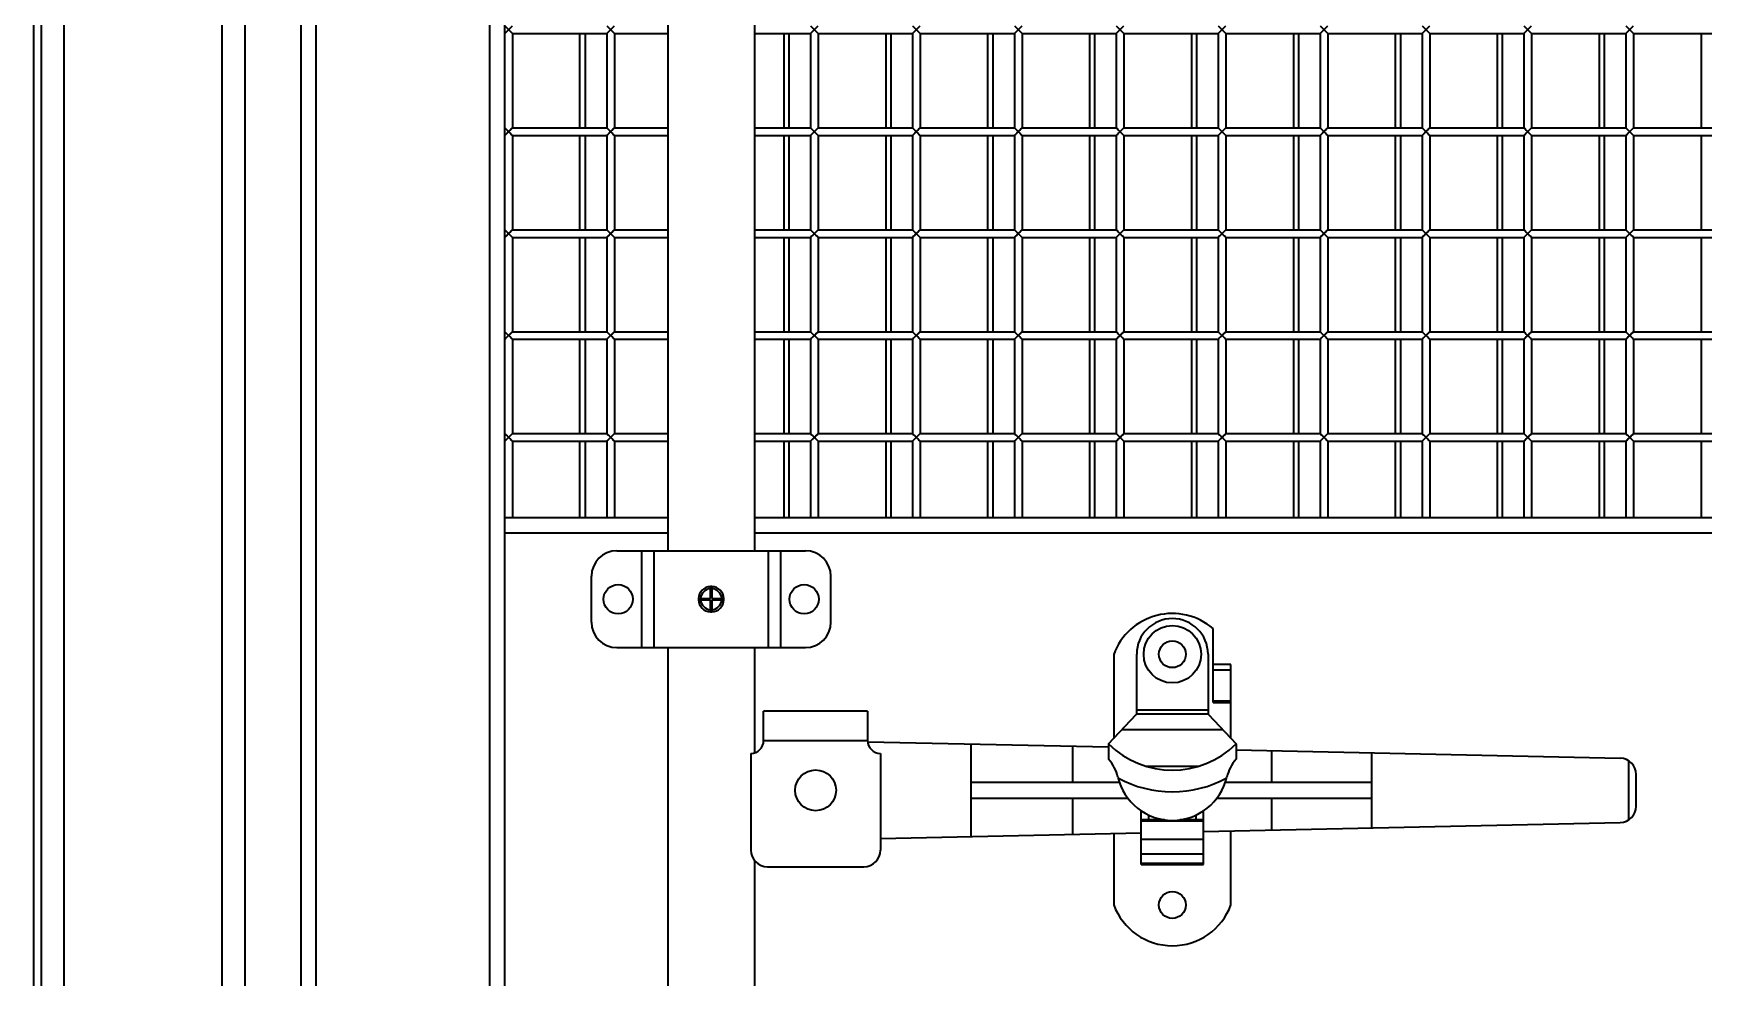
# Model space of a CAD drawing. Header units: millimetres. Extents: x 32496 to 166256, y 3504 to 23939.
# Drawn here: x 47894 to 48550, y 12057 to 12427 of the extents above; entities that cross this region are included whole.
import ezdxf

# ---------------------------------------------------------------- set-up
doc = ezdxf.new("R2010")
doc.units = ezdxf.units.MM
doc.layers.get('0').update_dxf_attribs({"lineweight": 35})

msp = doc.modelspace()

# ---------------------------------------------------------------- linework, layer by layer
at = {"linetype": 'Continuous'}
for p, q in [((47894.14, 13396.575), (47894.14, 10877.575)), ((47897.14, 13396.575), (47897.14, 10877.575)), ((47906.14, 13396.575), (47906.14, 10877.575)), ((47968.14, 13396.575), (47968.14, 10877.575)), ((47977.14, 13316.575), (47977.14, 10957.575)), ((47999.14, 13297.075), (47999.14, 10977.075)), ((48005.14, 10977.075), (48005.14, 13297.075)), ((48073.14, 13297.075), (48073.14, 10977.075)), ((48143.14, 13155.075), (48143.14, 12224.075)), ((48177.14, 13155.075), (48177.14, 12224.075)), ((48079.14, 12237.075), (48079.14, 13140.075)), ((48079.14, 12427.075), (48082.14, 12430.075)), ((48079.14, 12430.075), (48082.14, 12427.075)), ((48119.14, 12427.075), (48122.14, 12430.075)), ((48119.14, 12430.075), (48122.14, 12427.075)), ((48199.14, 12427.075), (48202.14, 12430.075)), ((48199.14, 12430.075), (48202.14, 12427.075)), ((48239.14, 12427.075), (48242.14, 12430.075)), ((48239.14, 12430.075), (48242.14, 12427.075)), ((48279.14, 12427.075), (48282.14, 12430.075)), ((48279.14, 12430.075), (48282.14, 12427.075)), ((48319.14, 12427.075), (48322.14, 12430.075)), ((48319.14, 12430.075), (48322.14, 12427.075)), ((48359.14, 12427.075), (48362.14, 12430.075)), ((48359.14, 12430.075), (48362.14, 12427.075)), ((48399.14, 12427.075), (48402.14, 12430.075)), ((48399.14, 12430.075), (48402.14, 12427.075)), ((48439.14, 12427.075), (48442.14, 12430.075)), ((48439.14, 12430.075), (48442.14, 12427.075)), ((48479.14, 12427.075), (48482.14, 12430.075)), ((48479.14, 12430.075), (48482.14, 12427.075)), ((48519.14, 12427.075), (48522.14, 12430.075)), ((48519.14, 12430.075), (48522.14, 12427.075)), ((48082.14, 12427.075), (48119.14, 12427.075)), ((48082.14, 12427.075), (48082.14, 12390.075)), ((48108.64, 12390.075), (48108.64, 12427.075)), ((48110.64, 12427.075), (48110.64, 12390.075)), ((48119.14, 12427.075), (48119.14, 12390.075)), ((48122.14, 12427.075), (48143.14, 12427.075)), ((48122.14, 12427.075), (48122.14, 12390.075)), ((48177.14, 12427.075), (48199.14, 12427.075)), ((48188.64, 12427.075), (48188.64, 12390.075)), ((48190.64, 12427.075), (48190.64, 12390.075)), ((48199.14, 12427.075), (48199.14, 12390.075)), ((48202.14, 12427.075), (48239.14, 12427.075)), ((48202.14, 12427.075), (48202.14, 12390.075)), ((48228.64, 12427.075), (48228.64, 12390.075)), ((48230.64, 12427.075), (48230.64, 12390.075)), ((48239.14, 12427.075), (48239.14, 12390.075)), ((48242.14, 12427.075), (48279.14, 12427.075)), ((48242.14, 12427.075), (48242.14, 12390.075)), ((48268.64, 12427.075), (48268.64, 12390.075)), ((48270.64, 12427.075), (48270.64, 12390.075)), ((48279.14, 12427.075), (48279.14, 12390.075)), ((48282.14, 12427.075), (48319.14, 12427.075)), ((48282.14, 12427.075), (48282.14, 12390.075)), ((48308.64, 12427.075), (48308.64, 12390.075)), ((48310.64, 12427.075), (48310.64, 12390.075)), ((48319.14, 12427.075), (48319.14, 12390.075)), ((48322.14, 12427.075), (48359.14, 12427.075)), ((48322.14, 12427.075), (48322.14, 12390.075)), ((48348.64, 12427.075), (48348.64, 12390.075)), ((48350.64, 12427.075), (48350.64, 12390.075)), ((48359.14, 12427.075), (48359.14, 12390.075)), ((48362.14, 12427.075), (48399.14, 12427.075)), ((48362.14, 12427.075), (48362.14, 12390.075)), ((48388.64, 12427.075), (48388.64, 12390.075)), ((48390.64, 12427.075), (48390.64, 12390.075)), ((48399.14, 12427.075), (48399.14, 12390.075)), ((48402.14, 12427.075), (48439.14, 12427.075)), ((48402.14, 12427.075), (48402.14, 12390.075)), ((48428.64, 12427.075), (48428.64, 12390.075)), ((48430.64, 12427.075), (48430.64, 12390.075)), ((48439.14, 12427.075), (48439.14, 12390.075)), ((48442.14, 12427.075), (48479.14, 12427.075)), ((48442.14, 12427.075), (48442.14, 12390.075)), ((48468.64, 12427.075), (48468.64, 12390.075)), ((48470.64, 12427.075), (48470.64, 12390.075)), ((48479.14, 12427.075), (48479.14, 12390.075)), ((48482.14, 12427.075), (48519.14, 12427.075)), ((48482.14, 12427.075), (48482.14, 12390.075)), ((48508.64, 12427.075), (48508.64, 12390.075)), ((48510.64, 12427.075), (48510.64, 12390.075)), ((48519.14, 12427.075), (48519.14, 12390.075)), ((48522.14, 12427.075), (48559.14, 12427.075)), ((48522.14, 12427.075), (48522.14, 12390.075)), ((48548.64, 12427.075), (48548.64, 12390.075)), ((48079.14, 12387.075), (48082.14, 12390.075)), ((48079.14, 12390.075), (48082.14, 12387.075)), ((48082.14, 12390.075), (48119.14, 12390.075)), ((48119.14, 12387.075), (48122.14, 12390.075)), ((48119.14, 12390.075), (48122.14, 12387.075)), ((48122.14, 12390.075), (48143.14, 12390.075)), ((48177.14, 12390.075), (48199.14, 12390.075)), ((48199.14, 12387.075), (48202.14, 12390.075)), ((48199.14, 12390.075), (48202.14, 12387.075)), ((48202.14, 12390.075), (48239.14, 12390.075)), ((48239.14, 12387.075), (48242.14, 12390.075)), ((48239.14, 12390.075), (48242.14, 12387.075)), ((48242.14, 12390.075), (48279.14, 12390.075)), ((48279.14, 12387.075), (48282.14, 12390.075)), ((48279.14, 12390.075), (48282.14, 12387.075)), ((48282.14, 12390.075), (48319.14, 12390.075)), ((48319.14, 12387.075), (48322.14, 12390.075)), ((48319.14, 12390.075), (48322.14, 12387.075)), ((48322.14, 12390.075), (48359.14, 12390.075)), ((48359.14, 12387.075), (48362.14, 12390.075)), ((48359.14, 12390.075), (48362.14, 12387.075)), ((48362.14, 12390.075), (48399.14, 12390.075)), ((48399.14, 12387.075), (48402.14, 12390.075)), ((48399.14, 12390.075), (48402.14, 12387.075)), ((48402.14, 12390.075), (48439.14, 12390.075)), ((48439.14, 12387.075), (48442.14, 12390.075)), ((48439.14, 12390.075), (48442.14, 12387.075)), ((48442.14, 12390.075), (48479.14, 12390.075)), ((48479.14, 12387.075), (48482.14, 12390.075)), ((48479.14, 12390.075), (48482.14, 12387.075)), ((48482.14, 12390.075), (48519.14, 12390.075)), ((48519.14, 12387.075), (48522.14, 12390.075)), ((48519.14, 12390.075), (48522.14, 12387.075)), ((48522.14, 12390.075), (48559.14, 12390.075)), ((48082.14, 12387.075), (48119.14, 12387.075)), ((48082.14, 12387.075), (48082.14, 12350.075)), ((48108.64, 12350.075), (48108.64, 12387.075)), ((48110.64, 12387.075), (48110.64, 12350.075)), ((48119.14, 12387.075), (48119.14, 12350.075)), ((48122.14, 12387.075), (48143.14, 12387.075)), ((48122.14, 12387.075), (48122.14, 12350.075)), ((48177.14, 12387.075), (48199.14, 12387.075)), ((48188.64, 12387.075), (48188.64, 12350.075)), ((48190.64, 12387.075), (48190.64, 12350.075)), ((48199.14, 12387.075), (48199.14, 12350.075)), ((48202.14, 12387.075), (48239.14, 12387.075)), ((48202.14, 12387.075), (48202.14, 12350.075)), ((48228.64, 12387.075), (48228.64, 12350.075)), ((48230.64, 12387.075), (48230.64, 12350.075)), ((48239.14, 12387.075), (48239.14, 12350.075)), ((48242.14, 12387.075), (48279.14, 12387.075)), ((48242.14, 12387.075), (48242.14, 12350.075)), ((48268.64, 12387.075), (48268.64, 12350.075)), ((48270.64, 12387.075), (48270.64, 12350.075)), ((48279.14, 12387.075), (48279.14, 12350.075)), ((48282.14, 12387.075), (48319.14, 12387.075)), ((48282.14, 12387.075), (48282.14, 12350.075)), ((48308.64, 12387.075), (48308.64, 12350.075)), ((48310.64, 12387.075), (48310.64, 12350.075)), ((48319.14, 12387.075), (48319.14, 12350.075)), ((48322.14, 12387.075), (48359.14, 12387.075)), ((48322.14, 12387.075), (48322.14, 12350.075)), ((48348.64, 12387.075), (48348.64, 12350.075)), ((48350.64, 12387.075), (48350.64, 12350.075)), ((48359.14, 12387.075), (48359.14, 12350.075)), ((48362.14, 12387.075), (48399.14, 12387.075)), ((48362.14, 12387.075), (48362.14, 12350.075)), ((48388.64, 12387.075), (48388.64, 12350.075)), ((48390.64, 12387.075), (48390.64, 12350.075)), ((48399.14, 12387.075), (48399.14, 12350.075)), ((48402.14, 12387.075), (48439.14, 12387.075)), ((48402.14, 12387.075), (48402.14, 12350.075)), ((48428.64, 12387.075), (48428.64, 12350.075)), ((48430.64, 12387.075), (48430.64, 12350.075)), ((48439.14, 12387.075), (48439.14, 12350.075)), ((48442.14, 12387.075), (48479.14, 12387.075)), ((48442.14, 12387.075), (48442.14, 12350.075)), ((48468.64, 12387.075), (48468.64, 12350.075)), ((48470.64, 12387.075), (48470.64, 12350.075)), ((48479.14, 12387.075), (48479.14, 12350.075)), ((48482.14, 12387.075), (48519.14, 12387.075)), ((48482.14, 12387.075), (48482.14, 12350.075)), ((48508.64, 12387.075), (48508.64, 12350.075)), ((48510.64, 12387.075), (48510.64, 12350.075)), ((48519.14, 12387.075), (48519.14, 12350.075)), ((48522.14, 12387.075), (48559.14, 12387.075)), ((48522.14, 12387.075), (48522.14, 12350.075)), ((48548.64, 12387.075), (48548.64, 12350.075)), ((48079.14, 12347.075), (48082.14, 12350.075)), ((48079.14, 12350.075), (48082.14, 12347.075)), ((48082.14, 12350.075), (48119.14, 12350.075)), ((48119.14, 12347.075), (48122.14, 12350.075)), ((48119.14, 12350.075), (48122.14, 12347.075)), ((48122.14, 12350.075), (48143.14, 12350.075)), ((48177.14, 12350.075), (48199.14, 12350.075)), ((48199.14, 12347.075), (48202.14, 12350.075)), ((48199.14, 12350.075), (48202.14, 12347.075)), ((48202.14, 12350.075), (48239.14, 12350.075)), ((48239.14, 12347.075), (48242.14, 12350.075)), ((48239.14, 12350.075), (48242.14, 12347.075)), ((48242.14, 12350.075), (48279.14, 12350.075)), ((48279.14, 12347.075), (48282.14, 12350.075)), ((48279.14, 12350.075), (48282.14, 12347.075)), ((48282.14, 12350.075), (48319.14, 12350.075)), ((48319.14, 12347.075), (48322.14, 12350.075)), ((48319.14, 12350.075), (48322.14, 12347.075)), ((48322.14, 12350.075), (48359.14, 12350.075)), ((48359.14, 12347.075), (48362.14, 12350.075)), ((48359.14, 12350.075), (48362.14, 12347.075)), ((48362.14, 12350.075), (48399.14, 12350.075)), ((48399.14, 12347.075), (48402.14, 12350.075)), ((48399.14, 12350.075), (48402.14, 12347.075)), ((48402.14, 12350.075), (48439.14, 12350.075)), ((48439.14, 12347.075), (48442.14, 12350.075)), ((48439.14, 12350.075), (48442.14, 12347.075)), ((48442.14, 12350.075), (48479.14, 12350.075)), ((48479.14, 12347.075), (48482.14, 12350.075)), ((48479.14, 12350.075), (48482.14, 12347.075)), ((48482.14, 12350.075), (48519.14, 12350.075)), ((48519.14, 12347.075), (48522.14, 12350.075)), ((48519.14, 12350.075), (48522.14, 12347.075)), ((48522.14, 12350.075), (48559.14, 12350.075)), ((48082.14, 12347.075), (48119.14, 12347.075)), ((48082.14, 12347.075), (48082.14, 12310.075)), ((48108.64, 12310.075), (48108.64, 12347.075)), ((48110.64, 12347.075), (48110.64, 12310.075)), ((48119.14, 12347.075), (48119.14, 12310.075)), ((48122.14, 12347.075), (48143.14, 12347.075)), ((48122.14, 12347.075), (48122.14, 12310.075)), ((48177.14, 12347.075), (48199.14, 12347.075)), ((48188.64, 12347.075), (48188.64, 12310.075)), ((48190.64, 12347.075), (48190.64, 12310.075)), ((48199.14, 12347.075), (48199.14, 12310.075)), ((48202.14, 12347.075), (48239.14, 12347.075)), ((48202.14, 12347.075), (48202.14, 12310.075)), ((48228.64, 12347.075), (48228.64, 12310.075)), ((48230.64, 12347.075), (48230.64, 12310.075)), ((48239.14, 12347.075), (48239.14, 12310.075)), ((48242.14, 12347.075), (48279.14, 12347.075)), ((48242.14, 12347.075), (48242.14, 12310.075)), ((48268.64, 12347.075), (48268.64, 12310.075)), ((48270.64, 12347.075), (48270.64, 12310.075)), ((48279.14, 12347.075), (48279.14, 12310.075)), ((48282.14, 12347.075), (48319.14, 12347.075)), ((48282.14, 12347.075), (48282.14, 12310.075)), ((48308.64, 12347.075), (48308.64, 12310.075)), ((48310.64, 12347.075), (48310.64, 12310.075)), ((48319.14, 12347.075), (48319.14, 12310.075)), ((48322.14, 12347.075), (48359.14, 12347.075)), ((48322.14, 12347.075), (48322.14, 12310.075)), ((48348.64, 12347.075), (48348.64, 12310.075)), ((48350.64, 12347.075), (48350.64, 12310.075)), ((48359.14, 12347.075), (48359.14, 12310.075)), ((48362.14, 12347.075), (48399.14, 12347.075)), ((48362.14, 12347.075), (48362.14, 12310.075)), ((48388.64, 12347.075), (48388.64, 12310.075)), ((48390.64, 12347.075), (48390.64, 12310.075)), ((48399.14, 12347.075), (48399.14, 12310.075)), ((48402.14, 12347.075), (48439.14, 12347.075)), ((48402.14, 12347.075), (48402.14, 12310.075)), ((48428.64, 12347.075), (48428.64, 12310.075)), ((48430.64, 12347.075), (48430.64, 12310.075)), ((48439.14, 12347.075), (48439.14, 12310.075)), ((48442.14, 12347.075), (48479.14, 12347.075)), ((48442.14, 12347.075), (48442.14, 12310.075)), ((48468.64, 12347.075), (48468.64, 12310.075)), ((48470.64, 12347.075), (48470.64, 12310.075)), ((48479.14, 12347.075), (48479.14, 12310.075)), ((48482.14, 12347.075), (48519.14, 12347.075)), ((48482.14, 12347.075), (48482.14, 12310.075)), ((48508.64, 12347.075), (48508.64, 12310.075)), ((48510.64, 12347.075), (48510.64, 12310.075)), ((48519.14, 12347.075), (48519.14, 12310.075)), ((48522.14, 12347.075), (48559.14, 12347.075)), ((48522.14, 12347.075), (48522.14, 12310.075)), ((48548.64, 12347.075), (48548.64, 12310.075)), ((48079.14, 12307.075), (48082.14, 12310.075)), ((48079.14, 12310.075), (48082.14, 12307.075)), ((48082.14, 12310.075), (48119.14, 12310.075)), ((48082.14, 12307.075), (48119.14, 12307.075)), ((48082.14, 12307.075), (48082.14, 12270.075)), ((48108.64, 12270.075), (48108.64, 12307.075)), ((48110.64, 12307.075), (48110.64, 12270.075)), ((48119.14, 12307.075), (48122.14, 12310.075)), ((48119.14, 12310.075), (48122.14, 12307.075)), ((48119.14, 12307.075), (48119.14, 12270.075)), ((48122.14, 12310.075), (48143.14, 12310.075)), ((48122.14, 12307.075), (48143.14, 12307.075)), ((48122.14, 12307.075), (48122.14, 12270.075)), ((48177.14, 12310.075), (48199.14, 12310.075)), ((48177.14, 12307.075), (48199.14, 12307.075)), ((48188.64, 12307.075), (48188.64, 12270.075)), ((48190.64, 12307.075), (48190.64, 12270.075)), ((48199.14, 12307.075), (48202.14, 12310.075)), ((48199.14, 12310.075), (48202.14, 12307.075)), ((48199.14, 12307.075), (48199.14, 12270.075)), ((48202.14, 12310.075), (48239.14, 12310.075)), ((48202.14, 12307.075), (48239.14, 12307.075)), ((48202.14, 12307.075), (48202.14, 12270.075)), ((48228.64, 12307.075), (48228.64, 12270.075)), ((48230.64, 12307.075), (48230.64, 12270.075)), ((48239.14, 12307.075), (48242.14, 12310.075)), ((48239.14, 12310.075), (48242.14, 12307.075)), ((48239.14, 12307.075), (48239.14, 12270.075)), ((48242.14, 12310.075), (48279.14, 12310.075)), ((48242.14, 12307.075), (48279.14, 12307.075)), ((48242.14, 12307.075), (48242.14, 12270.075)), ((48268.64, 12307.075), (48268.64, 12270.075)), ((48270.64, 12307.075), (48270.64, 12270.075)), ((48279.14, 12307.075), (48282.14, 12310.075)), ((48279.14, 12310.075), (48282.14, 12307.075)), ((48279.14, 12307.075), (48279.14, 12270.075)), ((48282.14, 12310.075), (48319.14, 12310.075)), ((48282.14, 12307.075), (48319.14, 12307.075)), ((48282.14, 12307.075), (48282.14, 12270.075)), ((48308.64, 12307.075), (48308.64, 12270.075)), ((48310.64, 12307.075), (48310.64, 12270.075)), ((48319.14, 12307.075), (48322.14, 12310.075)), ((48319.14, 12310.075), (48322.14, 12307.075)), ((48319.14, 12307.075), (48319.14, 12270.075)), ((48322.14, 12310.075), (48359.14, 12310.075)), ((48322.14, 12307.075), (48359.14, 12307.075)), ((48322.14, 12307.075), (48322.14, 12270.075)), ((48348.64, 12307.075), (48348.64, 12270.075)), ((48350.64, 12307.075), (48350.64, 12270.075)), ((48359.14, 12307.075), (48362.14, 12310.075)), ((48359.14, 12310.075), (48362.14, 12307.075)), ((48359.14, 12307.075), (48359.14, 12270.075)), ((48362.14, 12310.075), (48399.14, 12310.075)), ((48362.14, 12307.075), (48399.14, 12307.075)), ((48362.14, 12307.075), (48362.14, 12270.075)), ((48388.64, 12307.075), (48388.64, 12270.075)), ((48390.64, 12307.075), (48390.64, 12270.075)), ((48399.14, 12307.075), (48402.14, 12310.075)), ((48399.14, 12310.075), (48402.14, 12307.075)), ((48399.14, 12307.075), (48399.14, 12270.075)), ((48402.14, 12310.075), (48439.14, 12310.075)), ((48402.14, 12307.075), (48439.14, 12307.075)), ((48402.14, 12307.075), (48402.14, 12270.075)), ((48428.64, 12307.075), (48428.64, 12270.075)), ((48430.64, 12307.075), (48430.64, 12270.075)), ((48439.14, 12307.075), (48442.14, 12310.075)), ((48439.14, 12310.075), (48442.14, 12307.075)), ((48439.14, 12307.075), (48439.14, 12270.075)), ((48442.14, 12310.075), (48479.14, 12310.075)), ((48442.14, 12307.075), (48479.14, 12307.075)), ((48442.14, 12307.075), (48442.14, 12270.075)), ((48468.64, 12307.075), (48468.64, 12270.075)), ((48470.64, 12307.075), (48470.64, 12270.075)), ((48479.14, 12307.075), (48482.14, 12310.075)), ((48479.14, 12310.075), (48482.14, 12307.075)), ((48479.14, 12307.075), (48479.14, 12270.075)), ((48482.14, 12310.075), (48519.14, 12310.075)), ((48482.14, 12307.075), (48519.14, 12307.075)), ((48482.14, 12307.075), (48482.14, 12270.075)), ((48508.64, 12307.075), (48508.64, 12270.075)), ((48510.64, 12307.075), (48510.64, 12270.075)), ((48519.14, 12307.075), (48522.14, 12310.075)), ((48519.14, 12310.075), (48522.14, 12307.075)), ((48519.14, 12307.075), (48519.14, 12270.075)), ((48522.14, 12310.075), (48559.14, 12310.075)), ((48522.14, 12307.075), (48559.14, 12307.075)), ((48522.14, 12307.075), (48522.14, 12270.075)), ((48548.64, 12307.075), (48548.64, 12270.075)), ((48079.14, 12267.075), (48082.14, 12270.075)), ((48079.14, 12270.075), (48082.14, 12267.075)), ((48082.14, 12270.075), (48119.14, 12270.075)), ((48082.14, 12267.075), (48119.14, 12267.075)), ((48082.14, 12267.075), (48082.14, 12237.075)), ((48108.64, 12237.075), (48108.64, 12267.075)), ((48110.64, 12267.075), (48110.64, 12237.075)), ((48119.14, 12267.075), (48122.14, 12270.075)), ((48119.14, 12270.075), (48122.14, 12267.075)), ((48119.14, 12267.075), (48119.14, 12237.075)), ((48122.14, 12270.075), (48143.14, 12270.075)), ((48122.14, 12267.075), (48143.14, 12267.075)), ((48122.14, 12267.075), (48122.14, 12237.075)), ((48177.14, 12270.075), (48199.14, 12270.075)), ((48177.14, 12267.075), (48199.14, 12267.075)), ((48188.64, 12267.075), (48188.64, 12237.075)), ((48190.64, 12267.075), (48190.64, 12237.075)), ((48199.14, 12267.075), (48202.14, 12270.075)), ((48199.14, 12270.075), (48202.14, 12267.075)), ((48199.14, 12267.075), (48199.14, 12237.075)), ((48202.14, 12270.075), (48239.14, 12270.075)), ((48202.14, 12267.075), (48239.14, 12267.075)), ((48202.14, 12267.075), (48202.14, 12237.075)), ((48228.64, 12267.075), (48228.64, 12237.075)), ((48230.64, 12267.075), (48230.64, 12237.075)), ((48239.14, 12267.075), (48242.14, 12270.075)), ((48239.14, 12270.075), (48242.14, 12267.075)), ((48239.14, 12267.075), (48239.14, 12237.075)), ((48242.14, 12270.075), (48279.14, 12270.075)), ((48242.14, 12267.075), (48279.14, 12267.075)), ((48242.14, 12267.075), (48242.14, 12237.075)), ((48268.64, 12267.075), (48268.64, 12237.075)), ((48270.64, 12267.075), (48270.64, 12237.075)), ((48279.14, 12267.075), (48282.14, 12270.075)), ((48279.14, 12270.075), (48282.14, 12267.075)), ((48279.14, 12267.075), (48279.14, 12237.075)), ((48282.14, 12270.075), (48319.14, 12270.075)), ((48282.14, 12267.075), (48319.14, 12267.075)), ((48282.14, 12267.075), (48282.14, 12237.075)), ((48308.64, 12267.075), (48308.64, 12237.075)), ((48310.64, 12267.075), (48310.64, 12237.075)), ((48319.14, 12267.075), (48322.14, 12270.075)), ((48319.14, 12270.075), (48322.14, 12267.075)), ((48319.14, 12267.075), (48319.14, 12237.075)), ((48322.14, 12270.075), (48359.14, 12270.075)), ((48322.14, 12267.075), (48359.14, 12267.075)), ((48322.14, 12267.075), (48322.14, 12237.075)), ((48348.64, 12267.075), (48348.64, 12237.075)), ((48350.64, 12267.075), (48350.64, 12237.075)), ((48359.14, 12267.075), (48362.14, 12270.075)), ((48359.14, 12270.075), (48362.14, 12267.075)), ((48359.14, 12267.075), (48359.14, 12237.075)), ((48362.14, 12270.075), (48399.14, 12270.075)), ((48362.14, 12267.075), (48399.14, 12267.075)), ((48362.14, 12267.075), (48362.14, 12237.075)), ((48388.64, 12267.075), (48388.64, 12237.075)), ((48390.64, 12267.075), (48390.64, 12237.075)), ((48399.14, 12267.075), (48402.14, 12270.075)), ((48399.14, 12270.075), (48402.14, 12267.075)), ((48399.14, 12267.075), (48399.14, 12237.075)), ((48402.14, 12270.075), (48439.14, 12270.075)), ((48402.14, 12267.075), (48439.14, 12267.075)), ((48402.14, 12267.075), (48402.14, 12237.075)), ((48428.64, 12267.075), (48428.64, 12237.075)), ((48430.64, 12267.075), (48430.64, 12237.075)), ((48439.14, 12267.075), (48442.14, 12270.075)), ((48439.14, 12270.075), (48442.14, 12267.075)), ((48439.14, 12267.075), (48439.14, 12237.075)), ((48442.14, 12270.075), (48479.14, 12270.075)), ((48442.14, 12267.075), (48479.14, 12267.075)), ((48442.14, 12267.075), (48442.14, 12237.075)), ((48468.64, 12267.075), (48468.64, 12237.075)), ((48470.64, 12267.075), (48470.64, 12237.075)), ((48479.14, 12267.075), (48482.14, 12270.075)), ((48479.14, 12270.075), (48482.14, 12267.075)), ((48479.14, 12267.075), (48479.14, 12237.075)), ((48482.14, 12270.075), (48519.14, 12270.075)), ((48482.14, 12267.075), (48519.14, 12267.075)), ((48482.14, 12267.075), (48482.14, 12237.075)), ((48508.64, 12267.075), (48508.64, 12237.075)), ((48510.64, 12267.075), (48510.64, 12237.075)), ((48519.14, 12267.075), (48522.14, 12270.075)), ((48519.14, 12270.075), (48522.14, 12267.075)), ((48519.14, 12267.075), (48519.14, 12237.075)), ((48522.14, 12270.075), (48559.14, 12270.075)), ((48522.14, 12267.075), (48559.14, 12267.075)), ((48522.14, 12267.075), (48522.14, 12237.075)), ((48548.64, 12267.075), (48548.64, 12237.075)), ((48143.14, 12237.075), (48079.14, 12237.075)), ((48079.14, 12037.075), (48079.14, 12237.075)), ((48803.14, 12237.075), (48177.14, 12237.075)), ((48079.14, 12231.075), (48143.14, 12231.075)), ((48177.14, 12231.075), (48803.14, 12231.075)), ((48123.14, 12224.075), (48197.14, 12224.075)), ((48132.84, 12224.075), (48132.84, 12186.075)), ((48137.64, 12224.075), (48137.64, 12186.075)), ((48182.64, 12186.075), (48182.64, 12224.075)), ((48187.44, 12186.075), (48187.44, 12224.075)), ((48113.14, 12196.075), (48113.14, 12214.075)), ((48207.14, 12196.075), (48207.14, 12214.075)), ((48159.89, 12205.325), (48159.89, 12210.069)), ((48160.39, 12210.069), (48160.39, 12205.325)), ((48155.146, 12205.325), (48159.89, 12205.325)), ((48155.146, 12204.825), (48159.89, 12204.825)), ((48159.89, 12200.082), (48159.89, 12204.825)), ((48160.39, 12205.325), (48165.134, 12205.325)), ((48160.39, 12204.825), (48165.134, 12204.825)), ((48160.39, 12204.825), (48160.39, 12200.082)), ((48357.14, 12164.475), (48357.14, 12193.529)), ((48123.14, 12186.075), (48197.14, 12186.075)), ((48143.14, 12186.075), (48143.14, 11117.075)), ((48177.14, 12186.075), (48177.14, 12144.575)), ((48318.14, 12183.416), (48318.14, 12150.399)), ((48327.14, 12159.785), (48327.14, 12183.475)), ((48355.14, 12183.475), (48355.14, 12159.785)), ((48364.14, 12179.475), (48357.14, 12179.475)), ((48364.14, 12150.399), (48364.14, 12179.475)), ((48364.14, 12177.255), (48357.14, 12177.255)), ((48221.54, 12161.075), (48180.74, 12161.075)), ((48180.74, 12149.575), (48180.74, 12161.075)), ((48221.54, 12161.075), (48221.54, 12149.575)), ((48316.14, 12148.271), (48326.961, 12159.785)), ((48327.14, 12159.785), (48326.961, 12159.785)), ((48355.14, 12161.475), (48327.14, 12161.475)), ((48355.14, 12159.975), (48327.14, 12159.975)), ((48355.319, 12159.785), (48355.14, 12159.785)), ((48355.319, 12159.785), (48366.14, 12148.271)), ((48364.14, 12165.081), (48357.14, 12165.081)), ((48357.14, 12164.475), (48364.14, 12164.475)), ((48321.501, 12153.975), (48360.779, 12153.975)), ((48180.74, 12149.575), (48221.54, 12149.575)), ((48221.583, 12149.141), (48316.14, 12147.082)), ((48262.14, 12111.893), (48262.14, 12148.258)), ((48302.14, 12133.275), (48302.14, 12147.387)), ((48316.14, 12148.271), (48316.14, 12142.25)), ((48366.14, 12148.271), (48366.14, 12142.25)), ((48175.74, 12144.575), (48175.74, 12106.575)), ((48226.54, 12144.575), (48226.54, 12106.575)), ((48366.14, 12145.994), (48516.879, 12142.712)), ((48380.14, 12133.275), (48380.14, 12145.689)), ((48419.44, 12115.318), (48419.44, 12144.833)), ((48520.14, 12141.735), (48520.14, 12118.415)), ((48351.35, 12139.475), (48330.929, 12139.475)), ((48523.14, 12123.838), (48523.14, 12136.313)), ((48262.14, 12133.275), (48320.366, 12133.275)), ((48323.783, 12126.875), (48262.14, 12126.875)), ((48302.14, 12112.764), (48302.14, 12126.875)), ((48419.44, 12126.875), (48358.496, 12126.875)), ((48361.913, 12133.275), (48419.44, 12133.275)), ((48380.14, 12114.462), (48380.14, 12126.875)), ((48328.89, 12100.937), (48328.89, 12122.083)), ((48331.89, 12118.575), (48331.89, 12120.388)), ((48350.39, 12120.388), (48350.39, 12118.575)), ((48353.39, 12100.937), (48353.39, 12122.083)), ((48328.89, 12118.575), (48338.022, 12118.575)), ((48328.89, 12118.075), (48353.39, 12118.075)), ((48344.26, 12118.575), (48353.39, 12118.575)), ((48353.39, 12113.88), (48516.879, 12117.439)), ((48364.14, 12085.135), (48364.14, 12114.114)), ((48226.54, 12111.118), (48328.89, 12113.346)), ((48318.14, 12113.112), (48318.14, 12085.135)), ((48353.39, 12110.766), (48328.89, 12110.766)), ((48177.14, 12102.593), (48177.14, 11117.075)), ((48328.89, 12105.128), (48353.39, 12105.128)), ((48353.39, 12101.407), (48328.89, 12101.407)), ((48328.89, 12100.937), (48353.39, 12100.937)), ((48182.24, 12100.075), (48220.04, 12100.075))]:
    msp.add_line(p, q, dxfattribs=at)
for points in [[(48079.14, 12390.075), (48079.57, 12389.645), (48080.06, 12389.155), (48081.229, 12387.986)], [(48080.64, 12388.575), (48081.227, 12389.162), (48081.702, 12389.638), (48082.025, 12389.961)], [(48119.14, 12390.075), (48119.57, 12389.645), (48120.06, 12389.155), (48121.229, 12387.986)], [(48120.64, 12388.575), (48121.227, 12389.162), (48121.702, 12389.638), (48122.025, 12389.961)], [(48199.14, 12390.075), (48199.57, 12389.645), (48200.06, 12389.155), (48201.229, 12387.986)], [(48200.64, 12388.575), (48201.227, 12389.162), (48201.702, 12389.638), (48202.025, 12389.961)], [(48239.14, 12390.075), (48239.57, 12389.645), (48240.06, 12389.155), (48241.229, 12387.986)], [(48240.64, 12388.575), (48241.227, 12389.162), (48241.702, 12389.638), (48242.025, 12389.961)], [(48279.14, 12390.075), (48279.57, 12389.645), (48280.06, 12389.155), (48281.229, 12387.986)], [(48280.64, 12388.575), (48281.227, 12389.162), (48281.702, 12389.638), (48282.025, 12389.961)], [(48319.14, 12390.075), (48319.57, 12389.645), (48320.06, 12389.155), (48321.229, 12387.986)], [(48320.64, 12388.575), (48321.227, 12389.162), (48321.702, 12389.638), (48322.025, 12389.961)], [(48359.14, 12390.075), (48359.57, 12389.645), (48360.06, 12389.155), (48361.229, 12387.986)], [(48360.64, 12388.575), (48361.227, 12389.162), (48361.702, 12389.638), (48362.025, 12389.961)], [(48399.14, 12390.075), (48399.57, 12389.645), (48400.06, 12389.155), (48401.229, 12387.986)], [(48400.64, 12388.575), (48401.227, 12389.162), (48401.702, 12389.638), (48402.025, 12389.961)], [(48439.14, 12390.075), (48439.57, 12389.645), (48440.06, 12389.155), (48441.229, 12387.986)], [(48440.64, 12388.575), (48441.227, 12389.162), (48441.702, 12389.638), (48442.025, 12389.961)], [(48479.14, 12390.075), (48479.57, 12389.645), (48480.06, 12389.155), (48481.229, 12387.986)], [(48480.64, 12388.575), (48481.227, 12389.162), (48481.702, 12389.638), (48482.025, 12389.961)], [(48519.14, 12390.075), (48519.57, 12389.645), (48520.06, 12389.155), (48521.229, 12387.986)], [(48520.64, 12388.575), (48521.227, 12389.162), (48521.702, 12389.638), (48522.025, 12389.961)], [(48080.64, 12388.575), (48080.049, 12387.985), (48079.579, 12387.515), (48079.254, 12387.19)], [(48082.024, 12387.192), (48081.701, 12387.514), (48081.229, 12387.986)], [(48120.64, 12388.575), (48120.049, 12387.985), (48119.579, 12387.515), (48119.254, 12387.19)], [(48122.024, 12387.192), (48121.701, 12387.514), (48121.229, 12387.986)], [(48200.64, 12388.575), (48200.049, 12387.985), (48199.579, 12387.515), (48199.254, 12387.19)], [(48202.024, 12387.192), (48201.701, 12387.514), (48201.229, 12387.986)], [(48240.64, 12388.575), (48240.049, 12387.985), (48239.579, 12387.515), (48239.254, 12387.19)], [(48242.024, 12387.192), (48241.701, 12387.514), (48241.229, 12387.986)], [(48280.64, 12388.575), (48280.049, 12387.985), (48279.579, 12387.515), (48279.254, 12387.19)], [(48282.024, 12387.192), (48281.701, 12387.514), (48281.229, 12387.986)], [(48320.64, 12388.575), (48320.049, 12387.985), (48319.579, 12387.515), (48319.254, 12387.19)], [(48322.024, 12387.192), (48321.701, 12387.514), (48321.229, 12387.986)], [(48360.64, 12388.575), (48360.049, 12387.985), (48359.579, 12387.515), (48359.254, 12387.19)], [(48362.024, 12387.192), (48361.701, 12387.514), (48361.229, 12387.986)], [(48400.64, 12388.575), (48400.049, 12387.985), (48399.579, 12387.515), (48399.254, 12387.19)], [(48402.024, 12387.192), (48401.701, 12387.514), (48401.229, 12387.986)], [(48440.64, 12388.575), (48440.049, 12387.985), (48439.579, 12387.515), (48439.254, 12387.19)], [(48442.024, 12387.192), (48441.701, 12387.514), (48441.229, 12387.986)], [(48480.64, 12388.575), (48480.049, 12387.985), (48479.579, 12387.515), (48479.254, 12387.19)], [(48482.024, 12387.192), (48481.701, 12387.514), (48481.229, 12387.986)], [(48520.64, 12388.575), (48520.049, 12387.985), (48519.579, 12387.515), (48519.254, 12387.19)], [(48522.024, 12387.192), (48521.701, 12387.514), (48521.229, 12387.986)], [(48079.14, 12350.075), (48079.57, 12349.645), (48080.06, 12349.155), (48081.229, 12347.986)], [(48080.64, 12348.575), (48081.227, 12349.162), (48081.702, 12349.638), (48082.025, 12349.961)], [(48119.14, 12350.075), (48119.57, 12349.645), (48120.06, 12349.155), (48121.229, 12347.986)], [(48120.64, 12348.575), (48121.227, 12349.162), (48121.702, 12349.638), (48122.025, 12349.961)], [(48199.14, 12350.075), (48199.57, 12349.645), (48200.06, 12349.155), (48201.229, 12347.986)], [(48200.64, 12348.575), (48201.227, 12349.162), (48201.702, 12349.638), (48202.025, 12349.961)], [(48239.14, 12350.075), (48239.57, 12349.645), (48240.06, 12349.155), (48241.229, 12347.986)], [(48240.64, 12348.575), (48241.227, 12349.162), (48241.702, 12349.638), (48242.025, 12349.961)], [(48279.14, 12350.075), (48279.57, 12349.645), (48280.06, 12349.155), (48281.229, 12347.986)], [(48280.64, 12348.575), (48281.227, 12349.162), (48281.702, 12349.638), (48282.025, 12349.961)], [(48319.14, 12350.075), (48319.57, 12349.645), (48320.06, 12349.155), (48321.229, 12347.986)], [(48320.64, 12348.575), (48321.227, 12349.162), (48321.702, 12349.638), (48322.025, 12349.961)], [(48359.14, 12350.075), (48359.57, 12349.645), (48360.06, 12349.155), (48361.229, 12347.986)], [(48360.64, 12348.575), (48361.227, 12349.162), (48361.702, 12349.638), (48362.025, 12349.961)], [(48399.14, 12350.075), (48399.57, 12349.645), (48400.06, 12349.155), (48401.229, 12347.986)], [(48400.64, 12348.575), (48401.227, 12349.162), (48401.702, 12349.638), (48402.025, 12349.961)], [(48439.14, 12350.075), (48439.57, 12349.645), (48440.06, 12349.155), (48441.229, 12347.986)], [(48440.64, 12348.575), (48441.227, 12349.162), (48441.702, 12349.638), (48442.025, 12349.961)], [(48479.14, 12350.075), (48479.57, 12349.645), (48480.06, 12349.155), (48481.229, 12347.986)], [(48480.64, 12348.575), (48481.227, 12349.162), (48481.702, 12349.638), (48482.025, 12349.961)], [(48519.14, 12350.075), (48519.57, 12349.645), (48520.06, 12349.155), (48521.229, 12347.986)], [(48520.64, 12348.575), (48521.227, 12349.162), (48521.702, 12349.638), (48522.025, 12349.961)], [(48080.64, 12348.575), (48080.049, 12347.985), (48079.579, 12347.515), (48079.254, 12347.19)], [(48082.024, 12347.192), (48081.701, 12347.514), (48081.229, 12347.986)], [(48120.64, 12348.575), (48120.049, 12347.985), (48119.579, 12347.515), (48119.254, 12347.19)], [(48122.024, 12347.192), (48121.701, 12347.514), (48121.229, 12347.986)], [(48200.64, 12348.575), (48200.049, 12347.985), (48199.579, 12347.515), (48199.254, 12347.19)], [(48202.024, 12347.192), (48201.701, 12347.514), (48201.229, 12347.986)], [(48240.64, 12348.575), (48240.049, 12347.985), (48239.579, 12347.515), (48239.254, 12347.19)], [(48242.024, 12347.192), (48241.701, 12347.514), (48241.229, 12347.986)], [(48280.64, 12348.575), (48280.049, 12347.985), (48279.579, 12347.515), (48279.254, 12347.19)], [(48282.024, 12347.192), (48281.701, 12347.514), (48281.229, 12347.986)], [(48320.64, 12348.575), (48320.049, 12347.985), (48319.579, 12347.515), (48319.254, 12347.19)], [(48322.024, 12347.192), (48321.701, 12347.514), (48321.229, 12347.986)], [(48360.64, 12348.575), (48360.049, 12347.985), (48359.579, 12347.515), (48359.254, 12347.19)], [(48362.024, 12347.192), (48361.701, 12347.514), (48361.229, 12347.986)], [(48400.64, 12348.575), (48400.049, 12347.985), (48399.579, 12347.515), (48399.254, 12347.19)], [(48402.024, 12347.192), (48401.701, 12347.514), (48401.229, 12347.986)], [(48440.64, 12348.575), (48440.049, 12347.985), (48439.579, 12347.515), (48439.254, 12347.19)], [(48442.024, 12347.192), (48441.701, 12347.514), (48441.229, 12347.986)], [(48480.64, 12348.575), (48480.049, 12347.985), (48479.579, 12347.515), (48479.254, 12347.19)], [(48482.024, 12347.192), (48481.701, 12347.514), (48481.229, 12347.986)], [(48520.64, 12348.575), (48520.049, 12347.985), (48519.579, 12347.515), (48519.254, 12347.19)], [(48522.024, 12347.192), (48521.701, 12347.514), (48521.229, 12347.986)], [(48079.14, 12310.075), (48079.57, 12309.645), (48080.06, 12309.155), (48081.229, 12307.986)], [(48080.64, 12308.575), (48080.049, 12307.985), (48079.579, 12307.515), (48079.254, 12307.19)], [(48080.64, 12308.575), (48081.227, 12309.162), (48081.702, 12309.638), (48082.025, 12309.961)], [(48082.024, 12307.192), (48081.701, 12307.514), (48081.229, 12307.986)], [(48119.14, 12310.075), (48119.57, 12309.645), (48120.06, 12309.155), (48121.229, 12307.986)], [(48120.64, 12308.575), (48120.049, 12307.985), (48119.579, 12307.515), (48119.254, 12307.19)], [(48120.64, 12308.575), (48121.227, 12309.162), (48121.702, 12309.638), (48122.025, 12309.961)], [(48122.024, 12307.192), (48121.701, 12307.514), (48121.229, 12307.986)], [(48199.14, 12310.075), (48199.57, 12309.645), (48200.06, 12309.155), (48201.229, 12307.986)], [(48200.64, 12308.575), (48200.049, 12307.985), (48199.579, 12307.515), (48199.254, 12307.19)], [(48200.64, 12308.575), (48201.227, 12309.162), (48201.702, 12309.638), (48202.025, 12309.961)], [(48202.024, 12307.192), (48201.701, 12307.514), (48201.229, 12307.986)], [(48239.14, 12310.075), (48239.57, 12309.645), (48240.06, 12309.155), (48241.229, 12307.986)], [(48240.64, 12308.575), (48240.049, 12307.985), (48239.579, 12307.515), (48239.254, 12307.19)], [(48240.64, 12308.575), (48241.227, 12309.162), (48241.702, 12309.638), (48242.025, 12309.961)], [(48242.024, 12307.192), (48241.701, 12307.514), (48241.229, 12307.986)], [(48279.14, 12310.075), (48279.57, 12309.645), (48280.06, 12309.155), (48281.229, 12307.986)], [(48280.64, 12308.575), (48280.049, 12307.985), (48279.579, 12307.515), (48279.254, 12307.19)], [(48280.64, 12308.575), (48281.227, 12309.162), (48281.702, 12309.638), (48282.025, 12309.961)], [(48282.024, 12307.192), (48281.701, 12307.514), (48281.229, 12307.986)], [(48319.14, 12310.075), (48319.57, 12309.645), (48320.06, 12309.155), (48321.229, 12307.986)], [(48320.64, 12308.575), (48320.049, 12307.985), (48319.579, 12307.515), (48319.254, 12307.19)], [(48320.64, 12308.575), (48321.227, 12309.162), (48321.702, 12309.638), (48322.025, 12309.961)], [(48322.024, 12307.192), (48321.701, 12307.514), (48321.229, 12307.986)], [(48359.14, 12310.075), (48359.57, 12309.645), (48360.06, 12309.155), (48361.229, 12307.986)], [(48360.64, 12308.575), (48360.049, 12307.985), (48359.579, 12307.515), (48359.254, 12307.19)], [(48360.64, 12308.575), (48361.227, 12309.162), (48361.702, 12309.638), (48362.025, 12309.961)], [(48362.024, 12307.192), (48361.701, 12307.514), (48361.229, 12307.986)], [(48399.14, 12310.075), (48399.57, 12309.645), (48400.06, 12309.155), (48401.229, 12307.986)], [(48400.64, 12308.575), (48400.049, 12307.985), (48399.579, 12307.515), (48399.254, 12307.19)], [(48400.64, 12308.575), (48401.227, 12309.162), (48401.702, 12309.638), (48402.025, 12309.961)], [(48402.024, 12307.192), (48401.701, 12307.514), (48401.229, 12307.986)], [(48439.14, 12310.075), (48439.57, 12309.645), (48440.06, 12309.155), (48441.229, 12307.986)], [(48440.64, 12308.575), (48440.049, 12307.985), (48439.579, 12307.515), (48439.254, 12307.19)], [(48440.64, 12308.575), (48441.227, 12309.162), (48441.702, 12309.638), (48442.025, 12309.961)], [(48442.024, 12307.192), (48441.701, 12307.514), (48441.229, 12307.986)], [(48479.14, 12310.075), (48479.57, 12309.645), (48480.06, 12309.155), (48481.229, 12307.986)], [(48480.64, 12308.575), (48480.049, 12307.985), (48479.579, 12307.515), (48479.254, 12307.19)], [(48480.64, 12308.575), (48481.227, 12309.162), (48481.702, 12309.638), (48482.025, 12309.961)], [(48482.024, 12307.192), (48481.701, 12307.514), (48481.229, 12307.986)], [(48519.14, 12310.075), (48519.57, 12309.645), (48520.06, 12309.155), (48521.229, 12307.986)], [(48520.64, 12308.575), (48520.049, 12307.985), (48519.579, 12307.515), (48519.254, 12307.19)], [(48520.64, 12308.575), (48521.227, 12309.162), (48521.702, 12309.638), (48522.025, 12309.961)], [(48522.024, 12307.192), (48521.701, 12307.514), (48521.229, 12307.986)], [(48079.14, 12270.075), (48079.57, 12269.645), (48080.06, 12269.155), (48081.229, 12267.986)], [(48080.64, 12268.575), (48080.049, 12267.985), (48079.579, 12267.515), (48079.254, 12267.19)], [(48080.64, 12268.575), (48081.227, 12269.162), (48081.702, 12269.638), (48082.025, 12269.961)], [(48082.024, 12267.192), (48081.701, 12267.514), (48081.229, 12267.986)], [(48119.14, 12270.075), (48119.57, 12269.645), (48120.06, 12269.155), (48121.229, 12267.986)], [(48120.64, 12268.575), (48120.049, 12267.985), (48119.579, 12267.515), (48119.254, 12267.19)], [(48120.64, 12268.575), (48121.227, 12269.162), (48121.702, 12269.638), (48122.025, 12269.961)], [(48122.024, 12267.192), (48121.701, 12267.514), (48121.229, 12267.986)], [(48199.14, 12270.075), (48199.57, 12269.645), (48200.06, 12269.155), (48201.229, 12267.986)], [(48200.64, 12268.575), (48200.049, 12267.985), (48199.579, 12267.515), (48199.254, 12267.19)], [(48200.64, 12268.575), (48201.227, 12269.162), (48201.702, 12269.638), (48202.025, 12269.961)], [(48202.024, 12267.192), (48201.701, 12267.514), (48201.229, 12267.986)], [(48239.14, 12270.075), (48239.57, 12269.645), (48240.06, 12269.155), (48241.229, 12267.986)], [(48240.64, 12268.575), (48240.049, 12267.985), (48239.579, 12267.515), (48239.254, 12267.19)], [(48240.64, 12268.575), (48241.227, 12269.162), (48241.702, 12269.638), (48242.025, 12269.961)], [(48242.024, 12267.192), (48241.701, 12267.514), (48241.229, 12267.986)], [(48279.14, 12270.075), (48279.57, 12269.645), (48280.06, 12269.155), (48281.229, 12267.986)], [(48280.64, 12268.575), (48280.049, 12267.985), (48279.579, 12267.515), (48279.254, 12267.19)], [(48280.64, 12268.575), (48281.227, 12269.162), (48281.702, 12269.638), (48282.025, 12269.961)], [(48282.024, 12267.192), (48281.701, 12267.514), (48281.229, 12267.986)], [(48319.14, 12270.075), (48319.57, 12269.645), (48320.06, 12269.155), (48321.229, 12267.986)], [(48320.64, 12268.575), (48320.049, 12267.985), (48319.579, 12267.515), (48319.254, 12267.19)], [(48320.64, 12268.575), (48321.227, 12269.162), (48321.702, 12269.638), (48322.025, 12269.961)], [(48322.024, 12267.192), (48321.701, 12267.514), (48321.229, 12267.986)], [(48359.14, 12270.075), (48359.57, 12269.645), (48360.06, 12269.155), (48361.229, 12267.986)], [(48360.64, 12268.575), (48360.049, 12267.985), (48359.579, 12267.515), (48359.254, 12267.19)], [(48360.64, 12268.575), (48361.227, 12269.162), (48361.702, 12269.638), (48362.025, 12269.961)], [(48362.024, 12267.192), (48361.701, 12267.514), (48361.229, 12267.986)], [(48399.14, 12270.075), (48399.57, 12269.645), (48400.06, 12269.155), (48401.229, 12267.986)], [(48400.64, 12268.575), (48400.049, 12267.985), (48399.579, 12267.515), (48399.254, 12267.19)], [(48400.64, 12268.575), (48401.227, 12269.162), (48401.702, 12269.638), (48402.025, 12269.961)], [(48402.024, 12267.192), (48401.701, 12267.514), (48401.229, 12267.986)], [(48439.14, 12270.075), (48439.57, 12269.645), (48440.06, 12269.155), (48441.229, 12267.986)], [(48440.64, 12268.575), (48440.049, 12267.985), (48439.579, 12267.515), (48439.254, 12267.19)], [(48440.64, 12268.575), (48441.227, 12269.162), (48441.702, 12269.638), (48442.025, 12269.961)], [(48442.024, 12267.192), (48441.701, 12267.514), (48441.229, 12267.986)], [(48479.14, 12270.075), (48479.57, 12269.645), (48480.06, 12269.155), (48481.229, 12267.986)], [(48480.64, 12268.575), (48480.049, 12267.985), (48479.579, 12267.515), (48479.254, 12267.19)], [(48480.64, 12268.575), (48481.227, 12269.162), (48481.702, 12269.638), (48482.025, 12269.961)], [(48482.024, 12267.192), (48481.701, 12267.514), (48481.229, 12267.986)], [(48519.14, 12270.075), (48519.57, 12269.645), (48520.06, 12269.155), (48521.229, 12267.986)], [(48520.64, 12268.575), (48520.049, 12267.985), (48519.579, 12267.515), (48519.254, 12267.19)], [(48520.64, 12268.575), (48521.227, 12269.162), (48521.702, 12269.638), (48522.025, 12269.961)], [(48522.024, 12267.192), (48521.701, 12267.514), (48521.229, 12267.986)]]:
    msp.add_lwpolyline(points, dxfattribs=at)
for centre, radius in [((48123.64, 12205.075), 5.75), ((48196.64, 12205.075), 5.75), ((48341.14, 12183.475), 11.25), ((48341.14, 12183.475), 5.25), ((48201.14, 12130.075), 8), ((48341.14, 12085.075), 5.25)]:
    msp.add_circle(centre, radius, dxfattribs=at)
for centre, radius, start, end in [((48123.14, 12214.075), 10, 90, 180), ((48197.14, 12214.075), 10, 0, 90), ((48160.14, 12205.075), 5, 92.865984, 177.134016), ((48160.14, 12205.075), 4.134, 93.467048, 176.532952), ((48160.14, 12205.075), 4, 86.416678, 93.583322), ((48160.14, 12205.075), 5, 87.149095, 92.84111), ((48160.14, 12205.075), 5, 2.865984, 87.13403), ((48160.14, 12205.075), 4.134, 3.467048, 86.532952), ((48160.14, 12205.075), 5, 177.149039, 182.849643), ((48160.14, 12205.075), 5, 182.865984, 267.134016), ((48160.14, 12205.075), 4.134, 183.467048, 266.532952), ((48160.14, 12205.075), 4, 176.416678, 183.583322), ((48160.14, 12205.075), 4, 266.416678, 273.583322), ((48160.14, 12205.075), 5, 267.154138, 272.846619), ((48160.14, 12205.075), 5, 272.86597, 357.134016), ((48160.14, 12205.075), 4.134, 273.467048, 356.532952), ((48160.14, 12205.075), 4, 356.416678, 3.583322), ((48160.14, 12205.075), 5, 357.143627, 2.845729), ((48341.14, 12174.975), 24.5, 49.227195, 159.846926), ((48123.14, 12196.075), 10, 180, 270), ((48197.14, 12196.075), 10, 270, 0), ((48341.14, 12183.475), 14, 0, 180), ((48175.74, 12149.575), 5, 270, 0), ((48226.54, 12149.575), 5, 180, 270), ((48341.14, 12173.475), 35.5, 225.233005, 314.766995), ((48304.14, 12131.667), 16, 13.096806, 41.409622), ((48378.14, 12131.667), 16, 138.590378, 166.903194), ((48516.74, 12136.313), 6.4, 0, 88.7527), ((48341.14, 12140.275), 21.988, 193.096806, 346.903194), ((48341.14, 12173.475), 44, 240.978708, 299.021292), ((48516.74, 12123.838), 6.4, 271.2473, 0), ((48182.24, 12106.575), 6.5, 180, 270), ((48220.04, 12106.575), 6.5, 270, 0), ((48341.14, 12093.575), 24.5, 200.153074, 339.846926)]:
    msp.add_arc(centre, radius, start, end, dxfattribs=at)

doc.saveas('drawing.dxf')
